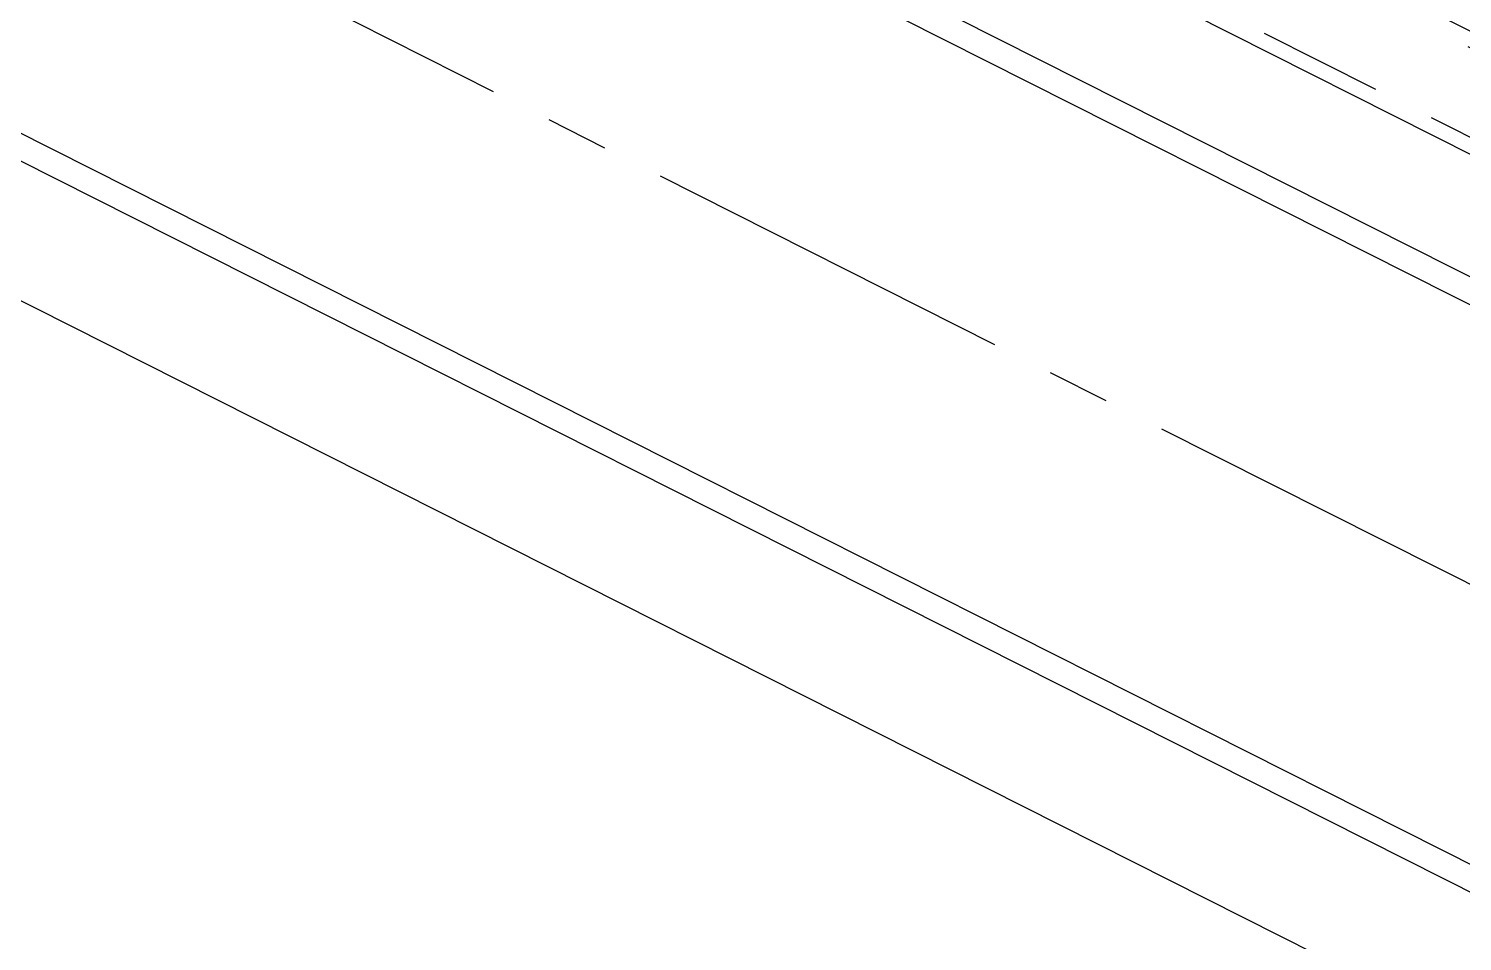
# Model space of a CAD drawing. Header units: metres. Extents: x 0 to 547597, y 0 to 1844684.
# Drawn here: x 543378.45 to 543392.81, y 1844506 to 1844515.14 of the extents above; entities that cross this region are included whole.
import ezdxf

# ---------------------------------------------------------------- set-up
doc = ezdxf.new("R2010")
doc.units = ezdxf.units.M
for name, pattern in [('CENTER2', [1.125, 0.75, -0.125, 0.125, -0.125]), ('DASHED2', [0.375, 0.25, -0.125]), ('HIDDEN2', [0.1875, 0.125, -0.0625])]:
    doc.linetypes.add(name, pattern=pattern)
for name, color, linetype in [('5_Thep', 4, 'Continuous'), ('6_Tim', 6, 'CENTER2'), ('DUONGOTO', 3, 'Continuous'), ('Hangrao', 6, 'FENCELINE2'), ('Muongcap', 11, 'Continuous'), ('MuongcapTL', 8, 'HIDDEN2')]:
    doc.layers.add(name, color=color, linetype=linetype)
doc.linetypes.add('FENCELINE2', pattern='A,0.25,-0.1,[132,ltypeshp.shx,S=0.1,R=0,X=-0.1,Y=0],-0.1,1', length=1.45)

# ---------------------------------------------------------------- blocks, each defined once
blk = doc.blocks.new('mb moiTQK')
at = {"layer": '6_Tim', "ltscale": 5}
blk.add_line((-3.999981839129861, -99.99978578428266), (-3.9999818386642, -118.8000000002211), dxfattribs=at)
at = {"layer": 'DUONGOTO'}
for p, q in [((-6.749982995366837, -103.0010616310755), (-6.749957451066789, -115.7499866126774)), ((-6.499982994901176, -103.001061111805), (-6.499957451067467, -115.7499860306153))]:
    blk.add_line(p, q, dxfattribs=at)
for points in [[(-1.250182870462696, -0.725389712897534), (-1.249935523061241, -126.0000000001047), (-57.95026379163765, -126.0000000001047), (-57.95026379163765, -100.9997857845155, 0.4142135623725773), (-61.70026379140482, -97.24978578439908), (-65.34469485522413, -97.24978578439908)], [(-1.500182870695527, -0.725390208302936), (-1.499936018757682, -125.7500000002211), (-57.70026379163765, -125.7500000001629), (-57.70026379163765, -100.9997857845155, 0.4142135623725779), (-61.70026379163765, -96.99978578445729), (-65.34469485522413, -96.99978578444636)]]:
    blk.add_lwpolyline(points, format="xyb", dxfattribs=at)
at = {"layer": 'Hangrao'}
blk.add_line((-2.476681412337858e-05, -130.0000000175204), (-1.528966291598235e-10, -2.327696041557609e-10), dxfattribs=at)
at = {"layer": 'Muongcap'}
blk.add_lwpolyline([(-7.849980554463501, -119.1997857844425), (-7.849980554230671, -99.61748223484022), (-8.949980554556634, -99.60828011838015), (-8.949980554789464, -117.4997857843726), (-9.449980554789464, -117.9997857846055), (-9.50012217291088, -117.999785784489)], dxfattribs=at)
at = {"layer": 'MuongcapTL', "linetype": 'DASHED2', "ltscale": 5}
for points in [[(-8.799980554649766, -99.60953495238203), (-8.799980554416935, -117.6497857844541), (-9.299980554416935, -118.1497857845123), (-9.50012217291088, -118.1497857845123)], [(-7.9999805546032, -99.61622740060551), (-7.99998055483603, -119.0504780547079)]]:
    blk.add_lwpolyline(points, dxfattribs=at)
blk = doc.blocks.new('ACAD-DinhViTuyenDz220kV')
blk.add_circle((543470.1879325404, 1844560.069577824), 117.5514489013003)
at = {"layer": '5_Thep', "rotation": 243.2403583287449}
blk.add_blockref('mb moiTQK', (543485.661, 1844458.313), dxfattribs=at)

msp = doc.modelspace()

# ---------------------------------------------------------------- block references
msp.add_blockref('ACAD-DinhViTuyenDz220kV', (0, 0))

doc.saveas('drawing.dxf')
